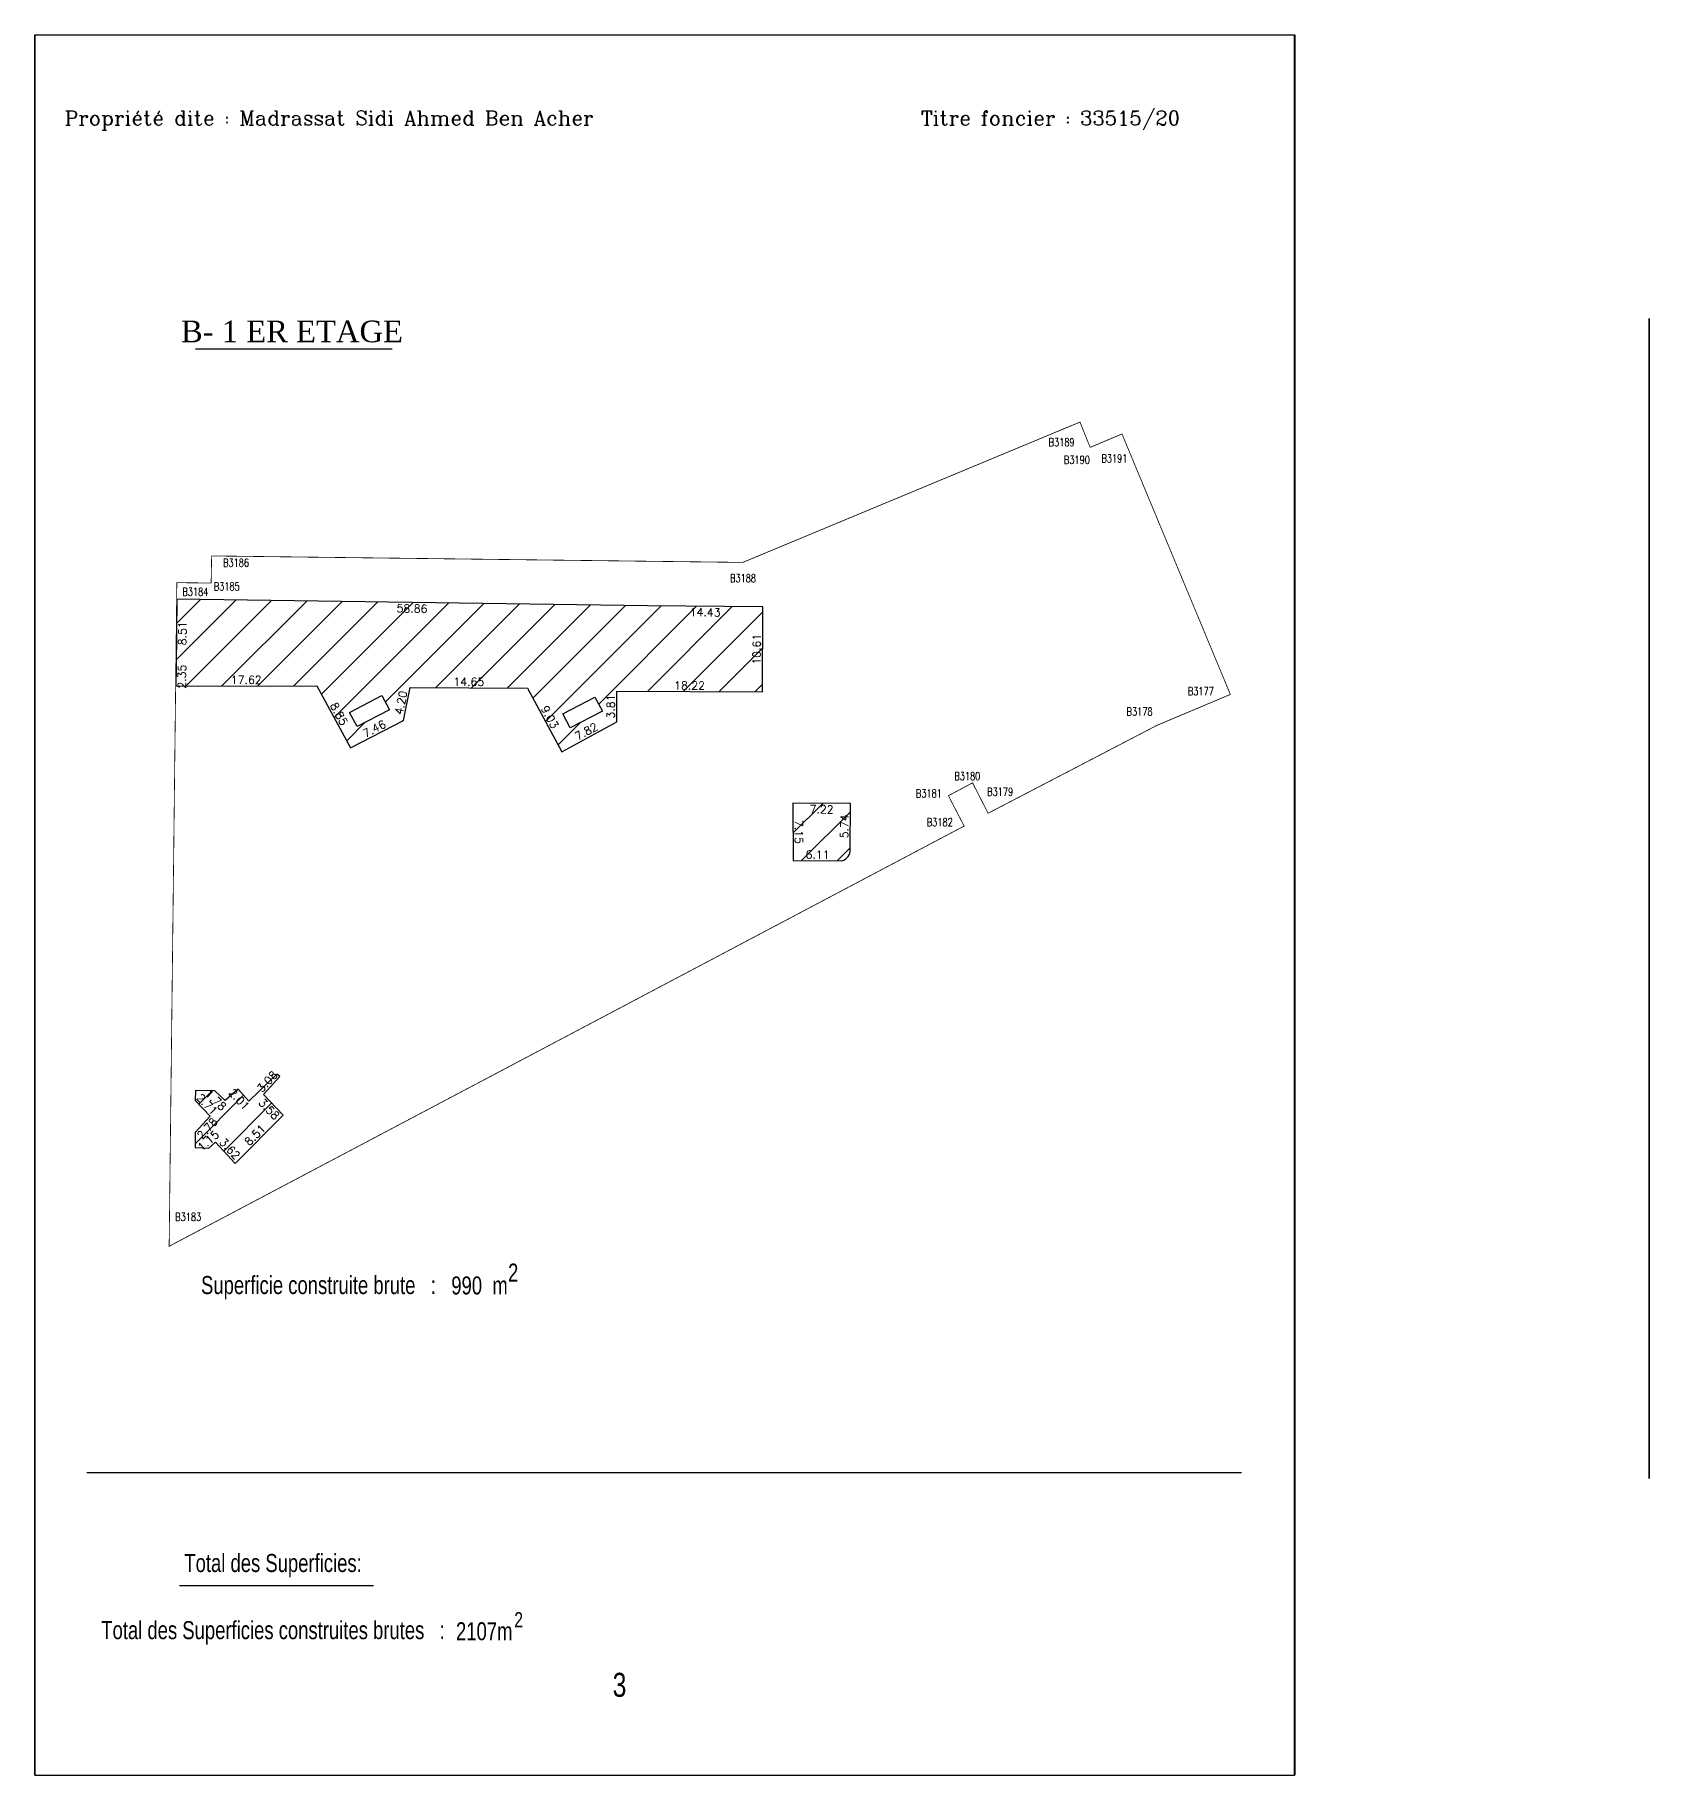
# Model space of a CAD drawing. Header units: millimetres. Extents: x 376567 to 377468, y 378762 to 378979.
# Drawn here: x 377039.2 to 377241.1, y 378761.9 to 378979.4 of the extents above; entities that cross this region are included whole.
import ezdxf
from ezdxf.enums import TextEntityAlignment as Align

# ---------------------------------------------------------------- set-up
doc = ezdxf.new("R2010")
doc.units = ezdxf.units.MM
for name, color, linetype in [('CADREP2', 1, 'Continuous'), ('Cotation Linéaire', 5, 'Continuous'), ('MiseEnPage', 7, 'Continuous')]:
    doc.layers.add(name, color=color, linetype=linetype)
doc.styles.add('ROMANC', font='romanc.shx')
doc.styles.add('ROMAND', font='romand.shx', dxfattribs={"height": 1})
doc.styles.add('ROMANS', font='ROMANC')
doc.styles.add('style2', font='swisscl.ttf')
doc.styles.add('TIME', font='times.ttf')

msp = doc.modelspace()

# ---------------------------------------------------------------- hatches: boundary and pattern name
at = {"linetype": 'Continuous'}
h = msp.add_hatch(dxfattribs=at)
h.set_pattern_fill('ANSI31', color=0)
h.set_pattern_definition([(45, (727.2208, 191.831), (-2.24506403, 2.24506403), [])])
h.paths.add_polyline_path([(377059.3, 378840.36), (377060.98, 378840.25), (377061.85, 378841.01), (377064.31, 378838.35), (377070.31, 378844.38), (377067.82, 378846.95), (377069.89, 378849.22), (377069.52, 378849.53), (377066.02, 378846.14), (377064.65, 378847.62), (377063.03, 378846.2), (377061.74, 378847.43), (377059.35, 378847.45), (377059.3, 378846.21), (377061.18, 378844.26), (377059.31, 378842.2)])
h.paths.add_polyline_path([(377130.27, 378907.92), (377115.84, 378908.04), (377056.99, 378908.87), (377056.9, 378900.36), (377056.87, 378898.02), (377074.49, 378898.06), (377078.73, 378890.28), (377085.34, 378893.73), (377086.17, 378897.85), (377100.82, 378897.75), (377105.12, 378889.81), (377111.99, 378893.55), (377111.99, 378897.36), (377130.21, 378897.3)])
h.paths.add_polyline_path([(377082.61, 378896.82), (377083.57, 378895.06), (377079.54, 378892.97), (377078.59, 378894.72)], flags=16)
h.paths.add_polyline_path([(377105.24, 378894.55), (377109.26, 378896.64), (377110.22, 378894.89), (377106.19, 378892.79)], flags=16)
edge = h.paths.add_edge_path()
edge.add_line((377134.04, 378876.21), (377140.15, 378876.17))
edge.add_arc((377139.77, 378877.53), 1.41, 285.8732, 363.4153)
edge.add_line((377141.17, 378877.61), (377141.22, 378883.35))
edge.add_line((377141.22, 378883.35), (377134, 378883.36))
edge.add_line((377134, 378883.36), (377134.04, 378876.21))
h.paths.add_polyline_path([(377060.86, 378844.07), (377066.46, 378844.07), (377066.46, 378845.61), (377060.86, 378845.61)], flags=25)
h.paths.add_polyline_path([(377135.32, 378878.57), (377140.91, 378878.57), (377140.91, 378880.1), (377135.32, 378880.1)], flags=24)

# ---------------------------------------------------------------- linework, layer by layer
at = {"color": 0}
for p, q in [((377039.24, 378979.4), (377039.24, 378761.9)), ((377039.24, 378761.9), (377039.24, 378979.4)), ((377039.24, 378979.4), (377039.24, 378761.9)), ((377039.24, 378761.9), (377039.24, 378979.4)), ((377039.24, 378979.4), (377039.24, 378761.9)), ((377039.25, 378979.4), (377039.25, 378761.9)), ((377039.25, 378761.9), (377039.25, 378979.4)), ((377039.25, 378979.4), (377039.25, 378761.9)), ((377039.25, 378761.9), (377039.25, 378979.4)), ((377039.25, 378979.4), (377039.25, 378761.9)), ((377196.74, 378979.41), (377196.74, 378761.91)), ((377196.74, 378761.91), (377196.74, 378979.41)), ((377196.74, 378979.41), (377196.74, 378761.91)), ((377196.74, 378761.91), (377196.74, 378979.41)), ((377196.74, 378979.41), (377196.74, 378761.91)), ((377196.74, 378979.41), (377196.74, 378761.91)), ((377196.74, 378761.91), (377196.74, 378979.41)), ((377196.74, 378979.41), (377196.74, 378761.91)), ((377196.74, 378761.91), (377196.74, 378979.41)), ((377196.74, 378979.41), (377196.74, 378761.91)), ((377196.74, 378979.4), (377196.74, 378761.9)), ((377196.74, 378979.4), (377196.74, 378761.9)), ((377196.74, 378761.9), (377196.74, 378979.4)), ((377196.74, 378979.4), (377196.74, 378761.9)), ((377196.74, 378761.9), (377196.74, 378979.4)), ((377196.74, 378979.4), (377196.74, 378761.9)), ((377196.74, 378979.4), (377196.74, 378761.9)), ((377196.74, 378761.9), (377196.74, 378979.4)), ((377196.74, 378979.4), (377196.74, 378761.9)), ((377196.74, 378761.9), (377196.74, 378979.4)), ((377196.75, 378979.41), (377196.75, 378761.91)), ((377196.75, 378761.91), (377196.75, 378979.41)), ((377196.75, 378979.41), (377196.75, 378761.91)), ((377196.75, 378761.91), (377196.75, 378979.41)), ((377196.75, 378979.41), (377196.75, 378761.91)), ((377196.75, 378979.4), (377196.75, 378761.9)), ((377196.75, 378761.9), (377196.75, 378979.4)), ((377196.75, 378979.4), (377196.75, 378761.9)), ((377196.75, 378761.9), (377196.75, 378979.4)), ((377196.75, 378979.4), (377196.75, 378761.9)), ((377241.07, 378943.97), (377241.07, 378798.97)), ((377241.07, 378943.97), (377241.07, 378798.97)), ((377241.07, 378943.97), (377241.07, 378798.97)), ((377241.07, 378799.17), (377241.07, 378943.97)), ((377241.07, 378943.97), (377241.07, 378798.97)), ((377241.07, 378798.97), (377241.07, 378943.97)), ((377241.07, 378943.97), (377241.07, 378798.97)), ((377241.07, 378798.97), (377241.07, 378943.97)), ((377241.07, 378943.97), (377241.07, 378798.97)), ((377241.07, 378943.97), (377241.07, 378799.17))]:
    msp.add_line(p, q, dxfattribs=at)
at = {"color": 0, "linetype": 'Continuous', "flags": 128}
for points in [[(377059.34, 378940.18), (377083.9, 378940.18)], [(377039.25, 378761.9), (377196.74, 378761.9)]]:
    msp.add_lwpolyline(points, dxfattribs=at)
at = {"color": 0, "const_width": 0.1, "flags": 128}
msp.add_lwpolyline([(377056.04, 378828), (377057, 378910.94), (377061.29, 378910.89), (377061.35, 378914.28), (377127.75, 378913.47), (377169.91, 378931.01), (377171.18, 378927.85), (377175.16, 378929.52), (377188.71, 378896.97), (377179.52, 378893.1), (377158.42, 378882.12), (377156.48, 378885.92), (377153.46, 378884.31), (377155.43, 378880.52)], close=True, dxfattribs=at)
at = {"color": 0, "linetype": 'Continuous', "elevation": 7.24, "flags": 128}
for points in [[(377130.27, 378907.92), (377115.84, 378908.04), (377056.99, 378908.87), (377056.9, 378900.36), (377056.87, 378898.02), (377074.49, 378898.06), (377078.73, 378890.28), (377085.34, 378893.73), (377086.17, 378897.85), (377100.82, 378897.75), (377105.12, 378889.81), (377111.99, 378893.55), (377111.99, 378897.36), (377130.21, 378897.3)], [(377082.61, 378896.82), (377083.57, 378895.06), (377079.54, 378892.97), (377078.59, 378894.72)], [(377105.24, 378894.55), (377109.26, 378896.64), (377110.22, 378894.89), (377106.19, 378892.79)]]:
    msp.add_lwpolyline(points, close=True, dxfattribs=at)
at = {"color": 0, "linetype": 'Continuous', "elevation": -0.9, "flags": 128}
msp.add_lwpolyline([(377134.04, 378876.21), (377140.15, 378876.17, 0.351872), (377141.17, 378877.61), (377141.22, 378883.35), (377134, 378883.36)], format="xyb", close=True, dxfattribs=at)
at = {"color": 0, "elevation": 0.09, "flags": 128}
msp.add_lwpolyline([(377059.3, 378840.36), (377060.98, 378840.25), (377061.85, 378841.01), (377064.31, 378838.35), (377070.31, 378844.38), (377067.82, 378846.95), (377069.89, 378849.22), (377069.52, 378849.53), (377066.02, 378846.14), (377064.65, 378847.62), (377063.03, 378846.2), (377061.74, 378847.43), (377059.35, 378847.45), (377059.3, 378846.21), (377061.18, 378844.26), (377059.31, 378842.2)], close=True, dxfattribs=at)
at = {"color": 0, "flags": 128}
for points in [[(377045.75, 378799.73), (377190.1, 378799.73)], [(377057.33, 378785.59), (377081.6, 378785.59)]]:
    msp.add_lwpolyline(points, dxfattribs=at)
at = {"layer": 'CADREP2', "color": 0}
msp.add_lwpolyline([(377039.25, 378761.9), (377039.25, 378979.4), (377196.74, 378979.4), (377196.74, 378761.9)], dxfattribs=at)

# ---------------------------------------------------------------- texts
at = {"color": 0, "style": 'ROMANS', "width": 0.75}
for s, p in [('B3189', (377165.99, 378927.99)), ('B3190', (377167.9, 378925.79)), ('B3191', (377172.59, 378925.97)), ('B3186', (377062.78, 378912.93)), ('B3188', (377126.16, 378911)), ('B3184', (377057.69, 378909.3)), ('B3185', (377061.62, 378909.97)), ('B3177', (377183.4, 378896.88)), ('B3178', (377175.74, 378894.32)), ('B3180', (377154.2, 378886.26)), ('B3181', (377149.4, 378884.1)), ('B3179', (377158.31, 378884.31)), ('B3182', (377150.76, 378880.5)), ('B3183', (377056.8, 378831.17))]:
    msp.add_text(s, height=1, dxfattribs=at).set_placement(p)
at = {"layer": 'CADREP2', "color": 0, "style": 'ROMANC'}
for s, p in [('Propriété dite : Madrassat Sidi Ahmed Ben Acher', (377042.98, 378968.11)), ('Titre foncier : 33515/20', (377150.02, 378968.11))]:
    msp.add_text(s, height=1.8, dxfattribs=at).set_placement(p)
at = {"layer": 'Cotation Linéaire', "color": 0, "linetype": 'Continuous', "style": 'ROMAND'}
for s, rotation, p in [('58.86', 359.1915, (377086.41, 378908.21)), ('14.43', 359.5108, (377123.05, 378907.73)), ('8.51', 89.4291, (377057.19, 378904.61)), ('2.35', 89.3511, (377057.14, 378899.19)), ('7.22', 359.9024, (377137.61, 378883.11)), ('1.78', 316.1499, (377062.21, 378846.63)), ('2.01', 312.6464, (377065.15, 378846.71)), ('3.58', 314.1536, (377068.89, 378845.49)), ('2.78', 47.6593, (377060.43, 378843.06))]:
    msp.add_text(s, height=1, rotation=rotation, dxfattribs=at).set_placement(p, align=Align.TOP_CENTER)
for s, rotation, p in [('10.61', 89.6983, (377129.99, 378902.61)), ('17.62', 0.1402, (377065.68, 378898.29)), ('14.65', 359.5886, (377093.5, 378898.05)), ('18.22', 359.8105, (377121.1, 378897.58)), ('4.20', 78.576, (377085.51, 378895.84)), ('3.81', 89.9439, (377111.74, 378895.46)), ('8.85', 298.5642, (377076.83, 378894.29)), ('9.03', 298.4188, (377103.19, 378893.9)), ('7.46', 27.5313, (377081.92, 378892.23)), ('7.82', 28.6041, (377108.43, 378891.9)), ('7.15', 270.3062, (377134.27, 378879.79)), ('5.74', 89.4553, (377140.95, 378880.48)), ('6.11', 359.644, (377137.1, 378876.44)), ('3.08', 47.5616, (377068.67, 378848.25)), ('2.71', 313.9741, (377060.42, 378845.4)), ('1.15', 41.3375, (377061.25, 378840.82)), ('8.51', 45.115, (377067.13, 378841.54)), ('3.62', 312.8506, (377063.26, 378839.85))]:
    msp.add_text(s, height=1, rotation=rotation, dxfattribs=at).set_placement(p, align=Align.CENTER)
at = {"layer": 'MiseEnPage', "color": 0}
for s, height, style, p in [('B- 1 ER ETAGE', 2.7, 'TIME', (377057.52, 378940.99)), ('3', 3, 'style2', (377111.49, 378771.69))]:
    msp.add_text(s, height=height, dxfattribs=dict(at, style=style)).set_placement(p)
at = {"layer": 'MiseEnPage', "color": 0, "style": 'style2'}
for s, height, p in [('Superficie construite brute   :', 2.25, (377074.71, 378822.03, 7.15)), ('990  m', 2.25, (377094.84, 378821.98, 7.15)), ('2', 2.25, (377099.05, 378823.59, 7.15)), ('Total des Superficies:', 2.25, (377069.03, 378787.29)), ('Total des Superficies construites brutes   :', 2.25, (377069.03, 378778.9)), ('2107m', 2.25, (377095.43, 378778.76)), ('2', 1.91, (377099.73, 378780.37))]:
    msp.add_text(s, height=height, dxfattribs=at).set_placement(p, align=Align.CENTER)

doc.saveas('drawing.dxf')
